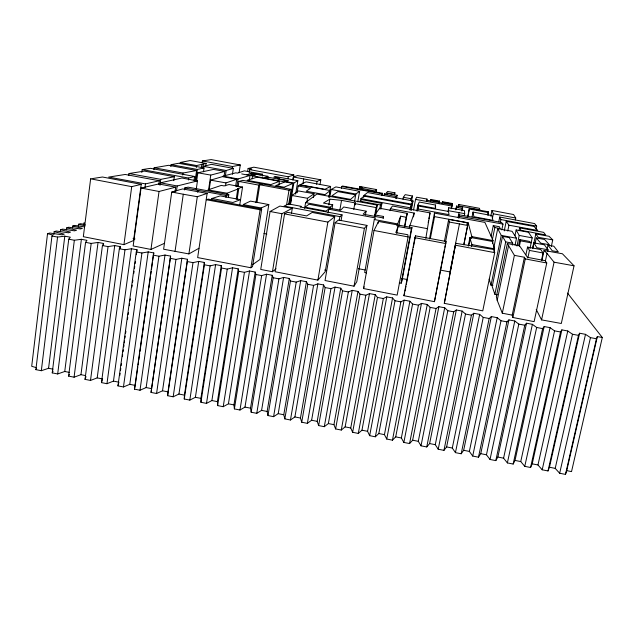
<?xml version="1.0" encoding="UTF-8"?>
<svg xmlns="http://www.w3.org/2000/svg" width="634" height="634" viewBox="0 0 634 634"><rect width="100%" height="100%" fill="white"/><g stroke="black" fill="none" stroke-linecap="round" stroke-linejoin="round"><path stroke-width="0.95" d="M444.307 303.345L455.775 243.297L493.783 249.511L494.71 252.641L482.767 310.858L444.307 303.345L455.775 243.297M462.162 311.08L435.281 444.68L438.213 449.229L443.951 450.362L446.621 446.922L452.296 448.04L455.442 452.636L461.195 453.77L463.668 450.291L469.358 451.416L472.718 456.052L478.48 457.193L480.746 453.667L486.452 454.792L490.027 459.476L495.804 460.617L497.864 457.043L503.586 458.176L507.374 462.907L513.168 464.056L515.022 460.435L520.752 461.568L524.762 466.347L530.571 467.496L532.219 463.834L537.965 464.968L542.197 469.794L548.014 470.943L549.456 467.234L555.21 468.375L559.663 473.249L565.488 474.406L566.733 470.65L571.535 471.601L602.3 337.502L597.355 336.567L596.459 338.762L590.46 337.629L585.507 334.332L579.587 333.222L578.477 335.37L572.486 334.237L567.763 330.988L561.859 329.878L560.527 331.978L554.56 330.853L550.066 327.651L544.17 326.542L542.625 328.602L536.665 327.477L532.401 324.323L526.521 323.213L524.762 325.234L518.818 324.109L514.784 321.002L508.92 319.893L506.938 321.866L501.003 320.749L497.199 317.689L491.35 316.58L489.155 318.514L483.235 317.396L479.661 314.377L473.82 313.275L471.419 315.169L465.514 314.052L462.162 311.08L456.337 309.978L453.714 311.825L447.826 310.715L444.696 307.791L438.886 306.69L436.057 308.496L430.177 307.387L427.276 304.502L421.475 303.409L418.44 305.168L412.576 304.066L409.897 301.229L404.112 300.136L400.862 301.855L395.014 300.754L392.549 297.956L386.78 296.87L383.324 298.543L377.484 297.441L375.249 294.691L369.487 293.605L365.826 295.246L360.001 294.144L357.98 291.442L352.235 290.356L328.357 423.56L324.299 426.69L318.648 425.572L342.558 290.855L340.759 288.193L335.021 287.107L311.611 420.247L307.363 423.346L301.721 422.228L300.461 418.052L294.897 416.95L290.459 420.001L284.832 418.884L283.778 414.755L278.223 413.653L273.595 416.665L267.976 415.555L267.128 411.466L261.588 410.372L256.762 413.336L251.159 412.227L250.517 408.185L244.986 407.091L239.969 410.016L234.382 408.906L233.938 404.904L228.422 403.818L223.216 406.695L217.644 405.594L217.399 401.639L211.891 400.553L206.502 403.39L200.938 402.289L200.899 398.382L195.399 397.296L189.82 400.094L184.264 398.992L184.431 395.125L204.33 262.468L198.704 261.406L193.013 262.635L187.323 261.565L187.45 259.29L181.831 258.228L175.951 259.417L170.269 258.347L170.601 256.112L164.998 255.058L158.92 256.207L153.254 255.137L134.479 389.149L139.995 390.235L146.137 387.564L151.597 388.642L151.043 392.422L156.566 393.516L162.526 390.798L167.994 391.875L167.638 395.703L173.177 396.797L178.947 394.039L184.431 395.125M404.722 226.956L407.258 213.396L379.608 208.229L374.813 214.942L383.507 216.448L383.427 217.985L363.1 214.173L366.103 211.177L343.715 206.985L340.664 210.219L308.948 204.267L305.057 207.191L325.868 211.106L328.697 209.172L375.582 217.977L374.29 219.515L364.693 272.533L366.587 272.897M451.614 207.984L452.05 204.901L426.571 200.185L426.999 199.052L416.673 197.222L415.547 199.393L413.558 209.949M451.162 208.721L452.121 203.474L442.532 201.707L442.167 203.609M464.698 213.642L464.397 210.559L448.753 207.746L448.515 210.726L464.698 213.642L464.326 215.544M445.797 243.559L445.979 241.443L415.539 235.856L414.898 237.71L403.913 295.698L434.441 301.665L445.797 243.559L414.898 237.71M53.803 234.628L54.159 231.687L64.272 234.128L62.14 234.81L49.769 233.019L47.534 233.7L31.7 366.293L36.027 367.562M53.058 369.17L48.572 368.291L41.329 370.716L35.884 369.646L51.964 236.022L52.899 235L47.534 233.7M41.329 370.716L57.559 237.076L64.787 236.165L70.319 237.203L68.749 239.192L52.234 372.879L57.686 373.957L64.747 371.484L69.241 372.372M60.317 231.695L60.555 229.738L62.639 229.104L74.574 230.839L76.563 230.205L66.736 227.86L66.499 229.817M434.441 301.665L444.466 249.194M48.572 368.291L64.787 236.165M72.474 227.994L72.72 226.037L74.669 225.442L84.267 226.845M57.686 373.957L74.352 240.246L81.398 239.295L86.945 240.341L85.574 242.362L68.607 376.113L74.075 377.198L80.954 374.686L85.463 375.574M78.259 226.235L78.505 224.278L80.391 223.707L85.107 224.396M64.747 371.484L81.398 239.295M83.862 224.531L84.108 222.574M90.638 178.859L83.331 236.696L123.939 244.645L133.584 240.5L141.224 184.343L102.462 177.013L90.638 178.859L131.721 186.642L141.224 184.343M74.075 377.198L91.193 243.424L98.04 242.434L103.604 243.48L103.342 245.437M80.954 374.686L98.04 242.434M102.621 378.966L97.2 377.896L90.504 380.448L85.019 379.362L102.439 245.548L103.604 243.48M90.504 380.448L108.065 246.61L114.73 245.58L120.294 246.626L120.032 248.591M97.2 377.896L114.73 245.58M128.75 175.459L129.011 173.526L144.393 171.101L174.342 176.72L173.787 180.635M134.479 389.149L135.232 385.409L129.788 384.331L123.464 386.962L117.956 385.876L118.907 382.183L113.478 381.105L106.964 383.705L101.472 382.619L119.343 248.734L120.294 246.626M123.939 244.645L131.721 186.642M106.964 383.705L124.985 249.804L131.444 248.726L137.031 249.78L136.358 254.686M417.909 208.951L418.305 206.018L448.452 211.431L449.031 214.641L417.909 208.951L417.544 210.884M113.478 381.105L131.444 248.726M141.802 172.488L142.19 169.595L150.512 168.335L194.614 176.466L194.052 180.31M174.976 192.031L175.666 187.157L158.698 183.955L141.041 188.068L133.164 245.952L150.955 249.439L164.325 243.369M144.94 187.791L145.471 183.892L159.324 180.753L158.793 184.605M117.956 385.876L136.278 251.936L137.031 249.78M119.85 375.32L120.119 373.355M120.523 370.414L120.785 368.449M121.189 365.509L121.459 363.551M122.402 356.68L122.671 354.723M123.067 351.783L123.337 349.817M123.741 346.877L124.01 344.912M124.28 342.954L124.549 340.989M124.946 338.049L125.215 336.091M125.619 333.143L125.889 331.186M127.497 319.417L127.767 317.452M128.171 314.512L128.44 312.546M129.376 305.683L129.645 303.726M130.049 300.778L130.319 298.82M131.927 287.051L132.197 285.086M132.601 282.146L132.871 280.188M133.806 273.317L134.075 271.36M134.479 268.42L134.749 266.454M135.153 263.514L135.414 261.549M123.464 386.962L141.937 252.998L148.205 251.888L153.8 252.942L152.707 260.733M153.919 169.714L154.181 167.772L168.676 165.3L196.611 170.506L195.074 181.062M129.788 384.331L148.205 251.888M150.955 249.439L159.039 191.476L175.666 187.157M159.958 185.168L160.767 179.359L174.342 176.72M160.164 184.771L160.442 182.814L181.95 178.019L197.459 180.928L196.175 189.732M135.232 385.409L137.832 366.904M138.101 364.954L138.513 362.03M138.783 360.08L139.742 353.265M140.011 351.315L142.333 334.76M142.602 332.81L143.561 325.995M143.831 324.045L147.381 298.725M147.659 296.775L148.61 289.952M148.887 288.01L150.52 276.321M150.797 274.371L151.201 271.447M151.478 269.505L152.429 262.682M170.831 166.591L171.109 164.658L178.526 163.279L204.045 167.931L203.482 171.782M139.995 390.235L158.92 256.207M261.691 209.061L260.114 209.767L206.256 199.742L208.229 199.116L261.691 209.061L252.522 266.597L250.89 267.754L197.657 257.586L207.136 193.394L182.632 188.924L171.743 192.047L163.627 249.225L188.9 253.917L198.981 248.243M146.137 387.564L164.998 255.058M176.49 190.874L177.187 185.976L197.459 180.928M151.043 392.422L170.269 258.347M151.597 388.642L170.601 256.112M182.727 174.992L183.004 173.05L196.611 170.506M175.032 251.452L183.281 194.234L171.743 192.047M184.454 189.915L184.732 187.973L188.092 187.157L228.803 194.686L228.359 197.61M156.566 393.516L175.951 259.417M188.393 179.993L188.67 178.059L194.614 176.466M162.526 390.798L181.831 258.228M196.326 167.495L196.611 165.545L206.121 163.421L205.828 165.371M195.668 181.078L197.364 169.452L204.045 167.931M196.588 181.435L197.856 172.789L213.484 169.413L224.785 171.418L224.056 176.22M167.994 391.875L187.45 259.29M167.638 395.703L187.323 261.565M197.705 192.268L197.99 190.327L184.732 187.973M201.406 167.321L201.834 164.396M202.103 162.906L202.397 160.949L211.201 159.594L240.286 164.975L239.089 172.749M188.9 253.917L197.301 196.722L207.136 193.394M202.721 168.026L203.292 164.158M203.038 168.279L203.324 166.346L211.59 164.357L233.344 168.39L232.448 174.255M173.177 396.797L193.013 262.635M208.618 189.495L210.765 175.095L224.785 171.418M209.149 189.835L210.591 180.151L222.391 176.64L236.696 179.303L235.642 186.142M178.947 394.039L198.704 261.406M211.597 200.463L211.891 198.497L220.283 195.874L240.571 199.694L232.892 202.476L211.891 198.497M184.264 398.992L204.417 264.79L204.33 262.468M425.826 238.321L430.042 212.889L392.478 205.995L390.409 208.721L390.053 210.67M189.82 400.094L210.123 265.868L215.608 264.6L221.25 265.662L221.543 268.024L200.938 402.289M225.292 176.315L226.172 170.498L233.344 168.39M225.53 185.817L225.973 182.909L236.696 179.303M195.399 397.296L215.608 264.6M225.934 197.443L226.235 195.51L228.803 194.686M226.829 195.161L227.123 193.227L238.78 188.678L237.148 199.266M232.218 168.446L232.512 166.528L240.286 164.975M200.899 398.382L221.25 265.662M236.878 186.705L238.075 178.947L250.01 175.467L249.249 180.357M238.162 186.277L238.915 181.411L242.822 180.349L291.133 189.352L288.613 204.687M236.228 199.092L237.861 188.504L242.545 187.07L239.668 205.487M206.502 403.39L227.265 269.101L232.551 267.794L238.21 268.856L238.717 271.257L217.644 405.594M211.891 400.553L232.551 267.794M247.648 171.386L248.108 168.47L253.854 167.186L268.808 169.952L293.835 174.952L293.027 179.834M249.233 172.503L249.677 169.627L251.761 169.151L248.108 168.47M250.85 175.063L251.151 173.122L260.368 174.833L262.603 174.231L262.302 176.157M252.118 178.788L252.578 175.856L255.557 175.071L251.666 174.35L253.64 173.843L267.881 176.315L267.572 178.265M217.399 401.639L238.21 268.856M223.216 406.695L244.447 272.343L249.534 270.995L255.201 272.065L255.922 274.506L234.382 408.906M255.938 202.634L258.712 185.112L262.254 183.971M257.008 202.206L259.766 184.771L289.001 190.224L291.133 189.352M228.422 403.818L249.534 270.995M250.89 267.754L260.114 209.767M260.812 209.902L261.121 207.968L268.808 204.568L259.988 259.457L252.823 264.489M233.938 404.904L255.201 272.065M291.505 213.135L292.306 208.253L279.895 206.066L270.068 211.487L260.733 269.434L272.462 271.724L276.067 268.776M239.969 410.016L261.668 275.592L266.557 274.205L272.24 275.275L273.175 277.763L251.159 412.227M278.801 185.144L279.42 181.3L257.119 177.155L247.117 180.325L270.797 184.637L279.42 181.3M244.986 407.091L266.557 274.205M272.462 271.724L281.932 213.729L292.306 208.253M287.947 178.701L288.264 176.775L293.835 174.952M250.517 408.185L272.24 275.275M284.555 213.888L275.077 271.74L317.888 280.117L325.218 271.701L334.76 216.709L312.158 212.445L306.618 215.925L287.511 212.311L284.555 213.888L327.881 222.09L334.76 216.709M286.608 204.782L289.001 190.224M292.868 179.937L293.352 177.005L297.576 175.57L320.82 179.794L319.988 184.676M289.548 204.425L293.011 183.377L284.888 181.95L275.663 185.643L284.087 187.212L293.011 183.377M290.293 204.497L293.819 183.067L297.853 180.682L295.626 194.162M290.499 204.267L291.941 195.486L298.463 190.937L314.028 193.735L313.378 197.578M256.762 413.336L278.928 278.849L283.612 277.415L289.31 278.492L290.459 281.021L267.976 415.555M297.029 192.823L298.154 186L299.565 184.954L330.203 190.557L329.046 197.293M261.588 410.372L283.612 277.415M302.917 183.702L303.71 178.923M267.128 411.466L289.31 278.492M304.629 208.364L305.596 202.603L316.897 194.059L377.333 205.123L375.415 215.695M306.856 202.191L307.514 198.283L314.028 193.735M273.595 416.665L296.229 282.114L300.714 280.64L306.42 281.718L307.783 284.294L284.832 418.884M316.58 184.264L317.063 181.395L320.82 179.794M278.223 413.653L300.714 280.64M283.778 414.755L306.42 281.718M442.532 201.707L442.445 202.214L452.097 203.918M290.459 420.001L313.568 285.387L317.848 283.873L323.57 284.951L325.147 287.567L301.721 422.228M328.777 196.992L329.109 195.074M329.434 193.148L330.591 186.42L306.087 181.879L300.033 184.763L324.965 189.312L330.591 186.42M329.807 197.229L331.146 189.463L335.885 186.903L359.629 191.302L357.758 201.842M328.824 204.948L329.823 199.155L341.544 200.36L355.563 202.975L355.222 204.893M328.04 213.024L328.697 209.172M329.965 209.157L330.298 207.231L332.707 204.798L323.443 203.062L329.823 199.155M317.888 280.117L327.881 222.09M294.897 416.95L317.848 283.873M332.034 208.697L332.707 204.798M300.461 418.052L323.57 284.951M335.069 222.78L325.036 280.529L354.026 286.196L356.807 281.718L366.943 225.403L338.382 220.006L335.069 222.78L364.415 228.327L366.943 225.403M341.433 188.377L341.774 186.451L342.503 186.031L382.365 193.251L382.017 195.169M339.879 209.925L341.544 200.36M339.245 220.529L339.927 216.638L342.075 214.863L300.144 206.969L301.293 206.343L288.478 203.934L284.04 206.105L339.927 216.638M341.052 220.703L342.075 214.863M307.363 423.346L330.948 288.66L335.021 287.107M354.541 201.557L355.825 194.044L359.629 191.302M353.764 209.386L354.794 203.593L355.563 202.975M318.648 425.572L317.19 421.348L340.759 288.193M359.399 189.423L359.914 186.507L376.62 189.59L376.089 192.514M359.779 188.9L359.914 186.507M360.865 190.105L361.206 188.171L362.307 187.395L360.12 186.99M360.413 201.541L360.928 198.64L364.059 196.12L411.728 204.98L410.824 209.775M363.647 197.325L363.987 195.383L367.562 192.53L413.027 200.954L411.228 210.543M324.299 426.69L348.367 291.949L352.235 290.356M365.414 215.013L366.103 211.177M354.026 286.196L364.415 228.327M369.487 293.605L345.142 426.872L341.282 430.05L335.616 428.933L333.944 424.661L357.98 291.442M335.616 428.933L360.001 294.144M374.464 216.86L376.057 207.572L377.333 205.123M411.965 227.59L411.411 228.922L398.009 226.544L395.846 232.623L407.836 234.723L408.106 236.934L397.161 295.119L363.48 288.533L374.012 230.483L378.53 221.44L411.965 227.59L401.869 281.195L401.187 283.184L399.293 282.851M381.533 195.644L382.365 193.251M379.782 208.879L380.495 204.98L381.914 203.427L361.721 199.662L359.938 201.152L380.495 204.98M377.991 223.604L378.339 221.686M380.868 209.165L381.914 203.427M341.282 430.05L365.826 295.246M384.275 195.581L384.624 193.671L387.628 194.226L388.262 193.56L397.153 195.288L396.615 198.204M383.158 218.365L383.507 216.448M386.78 296.87L361.959 430.201L358.297 433.418L352.623 432.293L350.745 427.982L375.249 294.691M394.586 194.781L394.942 192.831L387.659 191.484L386.28 192.887L393.706 194.266L394.942 192.831M352.623 432.293L377.484 297.441M395.798 198.458L396.155 196.524L397.153 195.288M358.297 433.418L383.324 298.543M396.939 225.775L400.648 216.194L406.228 217.24L407.258 213.396M402.994 199.219L403.351 197.293L405.197 194.654L412.496 196.001L411.426 201.707M396.749 233.336L398.009 226.544M398.857 225.862L400.648 216.194M404.421 226.909L406.228 217.24M410.555 200.621L410.911 198.696L412.496 196.001M404.112 300.136L378.815 433.529L375.352 436.794L369.662 435.669L367.577 431.31L392.549 297.956M409.865 209.751L411.728 204.98M410.222 209.925L411.323 204.085L413.027 200.954M369.662 435.669L395.014 300.754M409.318 227.257L414.216 213.056L390.409 208.721M413.495 216.876L414.216 213.056M401.187 283.184L411.411 228.922M416.736 210.948L417.838 205.115L419.256 202.024L435.55 205.044L435.574 208.412L417.838 205.115M417.402 210.805L418.305 206.018M375.352 436.794L400.862 301.855M405.086 291.006L406.006 286.164M406.37 284.23L408.573 272.62M408.938 270.686L412.972 249.4M413.336 247.466L415.539 235.856M426.634 200.97L426.999 199.052M439.592 201.089L439.465 201.739L430.565 200.09L430.771 199.456L439.592 201.089L439.1 203.657M421.475 303.409L395.711 436.866L392.446 440.17L386.74 439.045L384.442 434.639L409.897 301.229M430.415 201.358L430.771 199.456M386.74 439.045L412.576 304.066M428.196 222.542L428.56 220.608M428.933 218.682L430.042 212.889M435.178 206.961L435.55 205.044M429.48 239.01L434.456 213.111L484.907 222.407L493.046 240.595L492.452 243.48M430.335 238.558L434.559 216.638L434.456 213.111M392.446 440.17L418.44 305.168M438.886 306.69L412.647 440.21L409.572 443.562L403.858 442.429L401.354 437.975L427.276 304.502M448 211.597L448.753 207.746M403.858 442.429L430.177 307.387M444.402 241.348L448.69 219.38L467.313 222.748L467.63 225.458L463.811 244.669M451.741 205.384L452.121 203.474M451.479 207.817L452.05 204.901M445.472 242.196L449.403 222.051L448.69 219.38M444.838 247.252L445.979 241.443M409.572 443.562L436.057 308.496M455.806 209.854L456.559 206.042L462.598 207.159L462.321 210.456M456.187 209.323L456.559 206.042M458.192 207.342L458.754 204.481L479.439 208.301L479.843 209.814L458.802 205.923L458.754 204.481M458.097 217.343L459.032 212.588M458.541 217.652L459.103 214.799L501.446 222.391L503 224.103L501.811 229.904M458.77 218.167L459.103 214.799M461.845 210.971L462.598 207.159M467.63 225.458L459.428 223.921L449.958 271.923L440.036 270.021M456.337 309.978L429.614 443.562L426.745 446.954L421.016 445.821L418.297 441.327L444.696 307.791M421.016 445.821L447.826 310.715M467.686 216.907L469.39 208.34L488.291 211.764L488.006 215.481M467.971 216.741L469.39 208.34M466.933 224.666L467.313 222.748M463.826 244.756L468.193 222.811L434.559 216.638M472.061 216.883L473.019 212.073L491.865 215.568L492.927 220.339L473.891 216.709L473.019 212.073M426.745 446.954L453.714 311.825M468.241 246.095L469.984 237.37L492.349 241.435L494.615 248.869L494.029 251.746M468.827 245.723L470.182 238.97L469.984 237.37M471.458 238.527L471.847 236.609L468.193 222.811M471.545 246.499L471.926 244.581L470.182 238.97M438.213 449.229L465.514 314.052M487.903 213.666L488.291 211.764M490.811 216.186L491.976 210.472L513.556 214.538L515.727 218.025L515.323 219.958M443.951 450.362L471.419 315.169M492.349 218.619L493.323 213.801L491.976 210.472M446.621 446.922L473.82 313.275M491.128 236.125L493.276 225.593L499.402 226.734L500.163 228.557L494.821 227.558L493.276 225.593M492.293 239.961L494.821 227.558M452.296 448.04L479.661 314.377M498.752 221.845L499.743 217.026L534.62 223.58L536.657 226.195L536.047 229.04M493.791 247.823L497.722 228.644L512.074 231.323L516.504 238.241L515.101 244.954M500.313 222.463L500.908 219.562L499.743 217.026M455.442 452.636L483.235 317.396M492.895 285.562L491.009 285.197L501.256 235.388L497.722 228.644M512.335 245.104L512.732 243.194L509.237 237.623L502.532 236.363L492.198 286.513L494.869 294.287L497.476 294.794M504.244 230.887L506.217 221.345L534.01 226.417L537.783 230.475L508.936 225.205L506.217 221.345M461.195 453.77L489.155 318.514M507.739 231.014L508.936 225.205M494.869 294.287L505.71 241.879L502.532 236.363M463.668 450.291L491.35 316.58M507.335 243.559L496.343 296.601L497.207 300.318L502.302 313.196L512.201 315.13L512.89 317.491L534.121 321.644L546.754 262.991L545.28 260.701L527.464 257.333L519.468 245.699L507.335 243.559L514.388 255.359L502.302 313.196M497.207 300.318L508.444 246.174M469.358 451.416L497.199 317.689M514.951 235.713L516.147 229.96L528.494 232.258L532.18 237.861L529.984 248.607M518.992 230.736L519.587 227.875L543.623 232.345L545.692 234.945L521.085 230.364L519.587 227.875M472.718 456.052L501.003 320.749M516.987 246.071L519.206 235.436L516.147 229.96M518.596 245.398L519.809 239.604L529.445 241.403L531.205 242.862L520.498 240.857L519.809 239.604M519.294 246.602L520.498 240.857M478.48 457.193L506.938 321.866M480.746 453.667L508.92 319.893M512.201 315.13L524.413 257.253L514.388 255.359M525.903 254.781L527.528 247.07L540.786 249.566L543.061 252.982L541.428 260.614M512.89 317.491L525.261 258.926L524.413 257.253M527.837 258.046L529.453 250.422L527.528 247.07M486.452 454.792L514.784 321.002M532.544 248.56L533.757 242.838L544.447 244.843L548.045 249.828L547.633 251.738M532.742 248.401L535.817 233.938L549.036 236.292L552.745 239.898L551.311 246.563M535.048 243.71L536.277 237.94L544.59 239.493L549.401 244.772L540.723 243.147L536.277 237.94M490.027 459.476L518.818 324.109M495.804 460.617L524.762 325.234M497.864 457.043L526.521 323.213M541.999 260.13L544.067 250.462L562.406 253.766L574.039 265.804L561.304 323.491L541.563 319.885L536.229 309.455M546.984 249.891L548.014 245.136L553.831 246.222L558.308 251.896L552.214 250.747L548.014 245.136M545.383 261.057L547.023 253.434L544.067 250.462M503.586 458.176L532.401 324.323M507.374 462.907L536.665 327.477M541.563 319.885L554.076 262.199L547.023 253.434M513.168 464.056L542.625 328.602M515.022 460.435L544.17 326.542M520.752 461.568L550.066 327.651M524.762 466.347L554.56 330.853M530.571 467.496L560.527 331.978M532.219 463.834L561.859 329.878M537.965 464.968L567.763 330.988M542.197 469.794L572.486 334.237M548.014 470.943L578.477 335.37M549.456 467.234L579.587 333.222M555.21 468.375L585.507 334.332M559.663 473.249L590.46 337.629M565.488 474.406L596.459 338.762M566.733 470.65L597.355 336.567M153.254 255.137L153.8 252.942M403.913 295.698L404.722 292.94M101.472 382.619L102.336 379.877M85.019 379.362L86.026 376.651M363.48 288.533L364.162 286.774M68.607 376.113L69.375 374.329M52.234 372.879L53.097 371.112M35.884 369.646L36.558 368.425M384.624 193.671L384.022 194.273L396.155 196.524M376.62 189.59L374.94 191.024L361.206 188.171M330.203 190.557L325.004 194.638L306.214 191.238L310.494 188.195L298.154 186M246.856 174.881L251.151 173.122M267.881 176.315L263.641 177.916L241.728 173.93M227.123 193.227L207.96 189.907L221.298 185.397L224.056 185.913L229.025 184.542L242.545 187.07M54.159 231.687L56.315 231.03L68.464 232.789L70.525 232.131L60.555 229.738M66.736 227.86L68.757 227.241L80.478 228.953L82.396 228.335L72.72 226.037M248.639 175.127L253.584 175.594M183.281 194.234L197.301 196.722M197.856 172.789L210.765 175.095M552.745 239.898L538.211 237.29L535.817 233.938M206.121 163.421L190.176 160.545L179.977 162.542L196.611 165.545M459.151 216.234L503 224.103M210.591 180.151L225.973 182.909M291.941 195.486L307.514 198.283M554.076 262.199L574.039 265.804M341.774 186.451L381.882 193.719M203.324 166.346L226.172 170.498M171.109 164.658L197.364 169.452M142.19 169.595L188.67 178.059M415.547 199.393L451.994 206.066M363.987 195.383L411.323 204.085M154.181 167.772L183.004 173.05M129.011 173.526L160.767 179.359M159.324 180.753L125.191 174.469L108.652 177.092L145.471 183.892M197.99 190.327L226.235 195.51M469.501 209.069L488.592 212.604M403.351 197.293L410.911 198.696M293.352 177.005L317.063 181.395M456.567 207.389L462.701 208.523M202.397 160.949L232.512 166.528M249.677 169.627L288.264 176.775M297.853 180.682L274.958 176.434L273.809 177.155L279.198 178.154L277.652 178.645L288.541 180.666L285.902 181.601L293.819 183.067M262.603 174.231L244.383 170.847L237.393 173.122L235.816 172.828L223.025 176.141L238.075 178.947M500.908 219.562L536.657 226.195M331.146 189.463L355.825 194.044M360.928 198.64L410.23 207.809M238.915 181.411L258.712 185.112M354.794 203.593L376.057 207.572M449.403 222.051L459.428 223.921M519.206 235.436L532.18 237.861M501.256 235.388L516.504 238.241M305.596 202.603L330.298 207.231M505.71 241.879L512.732 243.194M548.045 249.828L536.919 247.743L533.757 242.838M493.323 213.801L515.727 218.025M237.861 188.504L238.78 188.678M471.847 236.609L493.046 240.595M409.683 225.339L427.665 228.716M374.29 219.515L397.296 223.842M529.453 250.422L543.061 252.982M160.442 182.814L177.187 185.976M268.808 204.568L250.509 201.121L243.139 204.568L261.121 207.968M471.926 244.581L494.615 248.869M455.775 245.279L494.71 252.641M525.261 258.926L546.754 262.991M374.012 230.483L408.106 236.934M270.068 211.487L281.932 213.729M141.041 188.068L159.039 191.476M133.077 238.59L134.994 238.955M51.964 236.022L57.559 237.076M68.749 239.192L74.352 240.246M85.574 242.362L91.193 243.424M102.439 245.548L108.065 246.61M119.343 248.734L124.985 249.804M136.278 251.936L141.937 252.998M204.417 264.79L210.123 265.868M221.543 268.024L227.265 269.101M238.717 271.257L244.447 272.343M255.922 274.506L261.668 275.592M273.175 277.763L278.928 278.849M290.459 281.021L296.229 282.114M307.783 284.294L313.568 285.387M325.147 287.567L330.948 288.66M342.558 290.855L348.367 291.949M263.99 233.478L266.882 234.033M358.392 268.681L365.152 269.989M401.639 278.461L407.25 279.546M324.592 270.036L326.534 270.417M311.611 420.247L317.19 421.348M328.357 423.56L333.944 424.661M345.142 426.872L350.745 427.982M361.959 430.201L367.577 431.31M378.815 433.529L384.442 434.639M395.711 436.866L401.354 437.975M412.647 440.21L418.297 441.327M429.614 443.562L435.281 444.68M78.505 224.278L85.186 225.855M567.501 293.074L602.3 337.502M489.155 279.118L491.009 285.197M355.729 194.844L350.539 199.401L331.796 195.906L337.922 191.626L355.729 194.844M287.107 180.753L284.095 181.807L265.036 178.265L268.388 177.274L287.107 180.753"/></g></svg>
